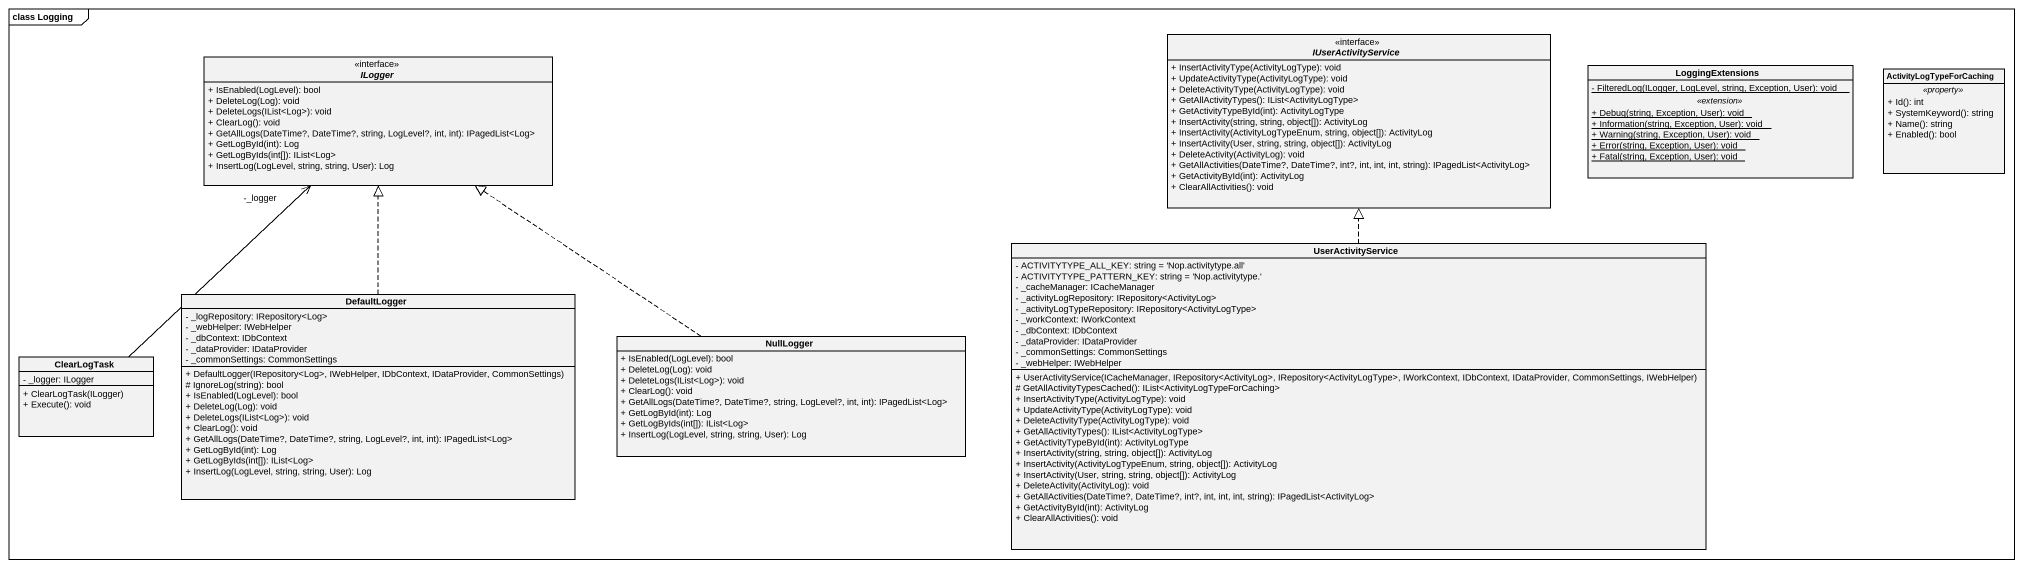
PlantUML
@startuml
mainframe class Logging
hide circle
hide empty members
skinparam classAttributeIconSize 0
interface ILogger {
  + IsEnabled(LogLevel): bool
  + DeleteLog(Log): void
  + DeleteLogs(IList<Log>): void
  + ClearLog(): void
  + GetAllLogs(DateTime?, DateTime?, string, LogLevel?, int, int): IPagedList<Log>
  + GetLogById(int): Log
  + GetLogByIds(int[]): IList<Log>
  + InsertLog(LogLevel, string, string, User): Log
}
interface IUserActivityService {
  + InsertActivityType(ActivityLogType): void
  + UpdateActivityType(ActivityLogType): void
  + DeleteActivityType(ActivityLogType): void
  + GetAllActivityTypes(): IList<ActivityLogType>
  + GetActivityTypeById(int): ActivityLogType
  + InsertActivity(string, string, object[]): ActivityLog
  + InsertActivity(ActivityLogTypeEnum, string, object[]): ActivityLog
  + InsertActivity(User, string, string, object[]): ActivityLog
  + DeleteActivity(ActivityLog): void
  + GetAllActivities(DateTime?, DateTime?, int?, int, int, int, string): IPagedList<ActivityLog>
  + GetActivityById(int): ActivityLog
  + ClearAllActivities(): void
}
class LoggingExtensions {
  {static} - FilteredLog(ILogger, LogLevel, string, Exception, User): void
  .. <<extension>> ..
  {static} + Debug(string, Exception, User): void
  {static} + Information(string, Exception, User): void
  {static} + Warning(string, Exception, User): void
  {static} + Error(string, Exception, User): void
  {static} + Fatal(string, Exception, User): void
}
class ActivityLogTypeForCaching {
  .. <<property>> ..
  + Id(): int
  + SystemKeyword(): string
  + Name(): string
  + Enabled(): bool
}
class UserActivityService {
  - ACTIVITYTYPE_ALL_KEY: string = 'Nop.activitytype.all'
  - ACTIVITYTYPE_PATTERN_KEY: string = 'Nop.activitytype.'
  - _cacheManager: ICacheManager
  - _activityLogRepository: IRepository<ActivityLog>
  - _activityLogTypeRepository: IRepository<ActivityLogType>
  - _workContext: IWorkContext
  - _dbContext: IDbContext
  - _dataProvider: IDataProvider
  - _commonSettings: CommonSettings
  - _webHelper: IWebHelper
  + UserActivityService(ICacheManager, IRepository<ActivityLog>, IRepository<ActivityLogType>, IWorkContext, IDbContext, IDataProvider, CommonSettings, IWebHelper)
  # GetAllActivityTypesCached(): IList<ActivityLogTypeForCaching>
  + InsertActivityType(ActivityLogType): void
  + UpdateActivityType(ActivityLogType): void
  + DeleteActivityType(ActivityLogType): void
  + GetAllActivityTypes(): IList<ActivityLogType>
  + GetActivityTypeById(int): ActivityLogType
  + InsertActivity(string, string, object[]): ActivityLog
  + InsertActivity(ActivityLogTypeEnum, string, object[]): ActivityLog
  + InsertActivity(User, string, string, object[]): ActivityLog
  + DeleteActivity(ActivityLog): void
  + GetAllActivities(DateTime?, DateTime?, int?, int, int, int, string): IPagedList<ActivityLog>
  + GetActivityById(int): ActivityLog
  + ClearAllActivities(): void
}
class DefaultLogger {
  - _logRepository: IRepository<Log>
  - _webHelper: IWebHelper
  - _dbContext: IDbContext
  - _dataProvider: IDataProvider
  - _commonSettings: CommonSettings
  + DefaultLogger(IRepository<Log>, IWebHelper, IDbContext, IDataProvider, CommonSettings)
  # IgnoreLog(string): bool
  + IsEnabled(LogLevel): bool
  + DeleteLog(Log): void
  + DeleteLogs(IList<Log>): void
  + ClearLog(): void
  + GetAllLogs(DateTime?, DateTime?, string, LogLevel?, int, int): IPagedList<Log>
  + GetLogById(int): Log
  + GetLogByIds(int[]): IList<Log>
  + InsertLog(LogLevel, string, string, User): Log
}
class ClearLogTask {
  - _logger: ILogger
  + ClearLogTask(ILogger)
  + Execute(): void
}
class NullLogger {
  + IsEnabled(LogLevel): bool
  + DeleteLog(Log): void
  + DeleteLogs(IList<Log>): void
  + ClearLog(): void
  + GetAllLogs(DateTime?, DateTime?, string, LogLevel?, int, int): IPagedList<Log>
  + GetLogById(int): Log
  + GetLogByIds(int[]): IList<Log>
  + InsertLog(LogLevel, string, string, User): Log
}
UserActivityService .up.|> IUserActivityService
DefaultLogger .up.|> ILogger
ClearLogTask -up-> "-_logger" ILogger
NullLogger .up.|> ILogger
@enduml
